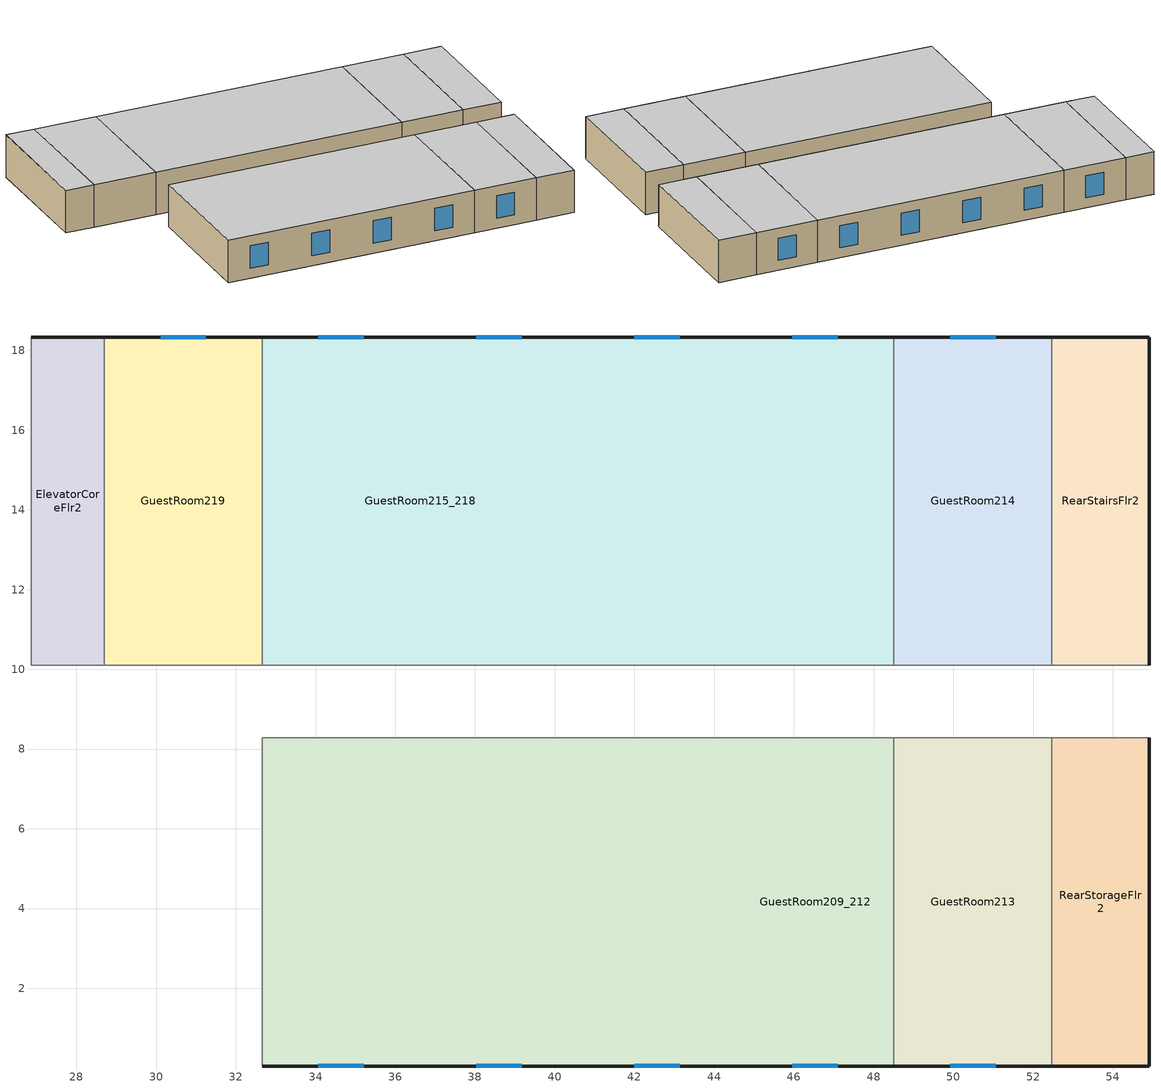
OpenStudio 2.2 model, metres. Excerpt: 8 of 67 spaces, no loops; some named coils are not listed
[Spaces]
GuestRoom219
 floor to LaundryRoomFlr1: 32.66,18.34 32.66,10.11 28.7,10.11 28.7,18.34 z3.35
 wall outside: 32.66,18.34 28.7,18.34 z3.35:6.1
 wall to CorridorFlr2: 28.7,10.11 32.66,10.11 z3.35:6.1
 wall to GuestRoom215_218: 32.66,10.11 32.66,18.34 z3.35:6.1
 wall to ElevatorCoreFlr2: 28.7,18.34 28.7,10.11 z3.35:6.1
 window: 31.25,18.34 30.11,18.34 z4:5.45
 ceiling to GuestRoom319: 32.66,10.11 32.66,18.34 28.7,18.34 28.7,10.11 z6.1
GuestRoom215_218
 floor to EmployeeLoungeFlr1: 44.55,18.34 44.55,10.11 40.59,10.11 40.59,18.34 z3.35
 floor to LaundryRoomFlr1: 40.59,18.34 40.59,10.11 32.66,10.11 32.66,18.34 z3.35
 floor to GuestRoom105: 48.51,18.34 48.51,10.11 44.55,10.11 44.55,18.34 z3.35
 wall outside: 48.51,18.34 32.66,18.34 z3.35:6.1
 wall to CorridorFlr2: 32.66,10.11 48.51,10.11 z3.35:6.1
 wall to GuestRoom214: 48.51,10.11 48.51,18.34 z3.35:6.1
 window: 43.14,18.34 42,18.34 / 39.18,18.34 38.04,18.34 / 47.1,18.34 45.96,18.34 / 35.21,18.34 34.07,18.34 z4:5.45
 ceiling to GuestRoom315_318: 48.51,10.11 48.51,18.34 32.66,18.34 32.66,10.11 z6.1
GuestRoom213
 floor to GuestRoom103: 52.47,8.28 52.47,0.05 48.51,0.05 48.51,8.28 z3.35
 wall outside: 48.51,0.05 52.47,0.05 z3.35:6.1
 wall to GuestRoom209_212: 48.51,8.28 48.51,0.05 z3.35:6.1
 wall to CorridorFlr2: 52.47,8.28 48.51,8.28 z3.35:6.1
 wall to RearStorageFlr2: 52.47,0.05 52.47,8.28 z3.35:6.1
 window: 49.92,0.05 51.06,0.05 z4:5.45
 ceiling to GuestRoom313: 52.47,0.05 52.47,8.28 48.51,8.28 48.51,0.05 z6.1
RearStorageFlr2
 floor to RearStorageFlr1: 54.91,8.28 54.91,0.05 52.47,0.05 52.47,8.28 z3.35
 wall outside: 52.47,0.05 54.91,0.05 54.91,8.28 z3.35:6.1
 wall to CorridorFlr2: 54.91,8.28 52.47,8.28 z3.35:6.1
 ceiling to RearStorageFlr3: 54.91,0.05 54.91,8.28 52.47,8.28 52.47,0.05 z6.1
ElevatorCoreFlr2
 floor to ElevatorCoreFlr1: 28.7,18.34 28.7,10.11 26.87,10.11 26.87,18.34 z3.35
 wall outside: 28.7,18.34 26.87,18.34 z3.35:6.1
 wall to CorridorFlr2: 26.87,18.34 26.87,10.11 28.7,10.11 z3.35:6.1
 ceiling to ElevatorCoreFlr3: 28.7,10.11 28.7,18.34 26.87,18.34 26.87,10.11 z6.1
RearStairsFlr2
 floor to RearStairsFlr1: 54.91,18.34 54.91,10.11 52.47,10.11 52.47,18.34 z3.35
 wall outside: 54.91,10.11 54.91,18.34 52.47,18.34 z3.35:6.1
 wall to GuestRoom214: 52.47,18.34 52.47,10.11 z3.35:6.1
 wall to CorridorFlr2: 52.47,10.11 54.91,10.11 z3.35:6.1
 ceiling to RearStairsFlr3: 54.91,10.11 54.91,18.34 52.47,18.34 52.47,10.11 z6.1
GuestRoom209_212
 floor to GuestRoom102: 48.51,8.28 48.51,0.05 44.55,0.05 44.55,8.28 z3.35
 floor to GuestRoom101: 44.55,8.28 44.55,0.05 40.59,0.05 40.59,8.28 z3.35
 floor to MeetingRoomFlr1: 36.62,8.28 36.62,0.05 32.66,0.05 32.66,8.28 z3.35
 floor to MechanicalRoomFlr1: 40.59,8.28 40.59,0.05 36.62,0.05 36.62,8.28 z3.35
 wall outside: 32.66,0.05 48.51,0.05 z3.35:6.1
 wall to CorridorFlr2: 48.51,8.28 32.66,8.28 z3.35:6.1
 wall to GuestRoom206_208: 32.66,8.28 32.66,0.05 z3.35:6.1
 window: 34.07,0.05 35.21,0.05 / 38.04,0.05 39.18,0.05 / 45.96,0.05 47.1,0.05 / 42,0.05 43.14,0.05 z4:5.45
 ceiling to GuestRoom309_312: 48.51,0.05 48.51,8.28 32.66,8.28 32.66,0.05 z6.1
GuestRoom214
 floor to GuestRoom104: 52.47,18.34 52.47,10.11 48.51,10.11 48.51,18.34 z3.35
 wall outside: 52.47,18.34 48.51,18.34 z3.35:6.1
 wall to CorridorFlr2: 48.51,10.11 52.47,10.11 z3.35:6.1
 window: 51.06,18.34 49.92,18.34 z4:5.45
 ceiling to GuestRoom314: 52.47,10.11 52.47,18.34 48.51,18.34 48.51,10.11 z6.1
[ZoneHVAC:PackagedTerminalAirConditioner] Availability Schedule=Always On Discrete; Outdoor Air Flow Rate During Cooling Operation {m3/s}=Autosize; Outdoor Air Flow Rate During Heating Operation {m3/s}=Autosize; Outdoor Air Flow Rate When No Cooling or Heating is Needed {m3/s}=Autosize; Fan Placement=DrawThrough; Supply Air Fan Operating Mode Schedule=Always On Discrete
Name | Supply Air Flow Rate During Cooling Operation {m3/s} | Supply Air Flow Rate During Heating Operation {m3/s} | Supply Air Flow Rate When No Cooling or Heating is Needed {m3/s} | Supply Air Fan | Heating Coil | Cooling Coil
GuestRoom102 ZN PTAC | Autosize | Autosize | Autosize | GuestRoom102 ZN PTAC Fan | GuestRoom102 ZN PTAC Electric Htg Coil | GuestRoom102 ZN PTAC 1spd DX AC Clg Coil 2kBtu/hr 11.9EER
GuestRoom103 ZN PTAC | Autosize | Autosize | Autosize | GuestRoom103 ZN PTAC Fan | GuestRoom103 ZN PTAC Electric Htg Coil | GuestRoom103 ZN PTAC 1spd DX AC Clg Coil 10kBtu/hr 11.0EER
GuestRoom104 ZN PTAC | Autosize | Autosize | Autosize | GuestRoom104 ZN PTAC Fan | GuestRoom104 ZN PTAC Electric Htg Coil | GuestRoom104 ZN PTAC 1spd DX AC Clg Coil 10kBtu/hr 11.1EER
GuestRoom105 ZN PTAC | Autosize | Autosize | Autosize | GuestRoom105 ZN PTAC Fan | GuestRoom105 ZN PTAC Electric Htg Coil | GuestRoom105 ZN PTAC 1spd DX AC Clg Coil 12kBtu/hr 10.3EER
GuestRoom201 ZN PTAC | Autosize | Autosize | Autosize | GuestRoom201 ZN PTAC Fan | GuestRoom201 ZN PTAC Electric Htg Coil | GuestRoom201 ZN PTAC 1spd DX AC Clg Coil 5kBtu/hr 11.9EER
GuestRoom202_205 ZN PTAC | Autosize | Autosize | Autosize | GuestRoom202_205 ZN PTAC Fan | GuestRoom202_205 ZN PTAC Electric Htg Coil | GuestRoom202_205 ZN PTAC 1spd DX AC Clg Coil 37kBtu/hr 9.5EER
GuestRoom206_208 ZN PTAC | Autosize | Autosize | Autosize | GuestRoom206_208 ZN PTAC Fan | GuestRoom206_208 ZN PTAC Electric Htg Coil | GuestRoom206_208 ZN PTAC 1spd DX AC Clg Coil 30kBtu/hr 9.5EER
GuestRoom209_212 ZN PTAC | Autosize | Autosize | Autosize | GuestRoom209_212 ZN PTAC Fan | GuestRoom209_212 ZN PTAC Electric Htg Coil | GuestRoom209_212 ZN PTAC 1spd DX AC Clg Coil 34kBtu/hr 9.5EER
GuestRoom213 ZN PTAC | Autosize | Autosize | Autosize | GuestRoom213 ZN PTAC Fan | GuestRoom213 ZN PTAC Electric Htg Coil | GuestRoom213 ZN PTAC 1spd DX AC Clg Coil 11kBtu/hr 10.8EER
GuestRoom214 ZN PTAC | Autosize | Autosize | Autosize | GuestRoom214 ZN PTAC Fan | GuestRoom214 ZN PTAC Electric Htg Coil | GuestRoom214 ZN PTAC 1spd DX AC Clg Coil 11kBtu/hr 10.6EER
GuestRoom215_218 ZN PTAC | Autosize | Autosize | Autosize | GuestRoom215_218 ZN PTAC Fan | GuestRoom215_218 ZN PTAC Electric Htg Coil | GuestRoom215_218 ZN PTAC 1spd DX AC Clg Coil 48kBtu/hr 9.5EER
GuestRoom219 ZN PTAC | Autosize | Autosize | Autosize | GuestRoom219 ZN PTAC Fan | GuestRoom219 ZN PTAC Electric Htg Coil | GuestRoom219 ZN PTAC 1spd DX AC Clg Coil 43kBtu/hr 9.5EER
GuestRoom220_223 ZN PTAC | Autosize | Autosize | Autosize | GuestRoom220_223 ZN PTAC Fan | GuestRoom220_223 ZN PTAC Electric Htg Coil | GuestRoom220_223 ZN PTAC 1spd DX AC Clg Coil 35kBtu/hr 9.5EER
GuestRoom224 ZN PTAC | Autosize | Autosize | Autosize | GuestRoom224 ZN PTAC Fan | GuestRoom224 ZN PTAC Electric Htg Coil | GuestRoom224 ZN PTAC 1spd DX AC Clg Coil 11kBtu/hr 10.8EER
GuestRoom301 ZN PTAC | Autosize | Autosize | Autosize | GuestRoom301 ZN PTAC Fan | GuestRoom301 ZN PTAC Electric Htg Coil | GuestRoom301 ZN PTAC 1spd DX AC Clg Coil 5kBtu/hr 11.9EER
GuestRoom302_305 ZN PTAC | Autosize | Autosize | Autosize | GuestRoom302_305 ZN PTAC Fan | GuestRoom302_305 ZN PTAC Electric Htg Coil | GuestRoom302_305 ZN PTAC 1spd DX AC Clg Coil 10kBtu/hr 11.0EER
GuestRoom306_308 ZN PTAC | Autosize | Autosize | Autosize | GuestRoom306_308 ZN PTAC Fan | GuestRoom306_308 ZN PTAC Electric Htg Coil | GuestRoom306_308 ZN PTAC 1spd DX AC Clg Coil 9kBtu/hr 11.4EER
GuestRoom309_312 ZN PTAC | Autosize | Autosize | Autosize | GuestRoom309_312 ZN PTAC Fan | GuestRoom309_312 ZN PTAC Electric Htg Coil | GuestRoom309_312 ZN PTAC 1spd DX AC Clg Coil 34kBtu/hr 9.5EER
GuestRoom313 ZN PTAC | Autosize | Autosize | Autosize | GuestRoom313 ZN PTAC Fan | GuestRoom313 ZN PTAC Electric Htg Coil | GuestRoom313 ZN PTAC 1spd DX AC Clg Coil 4kBtu/hr 11.9EER
GuestRoom314 ZN PTAC | Autosize | Autosize | Autosize | GuestRoom314 ZN PTAC Fan | GuestRoom314 ZN PTAC Electric Htg Coil | GuestRoom314 ZN PTAC 1spd DX AC Clg Coil 11kBtu/hr 10.8EER
GuestRoom315_318 ZN PTAC | Autosize | Autosize | Autosize | GuestRoom315_318 ZN PTAC Fan | GuestRoom315_318 ZN PTAC Electric Htg Coil | GuestRoom315_318 ZN PTAC 1spd DX AC Clg Coil 41kBtu/hr 9.5EER
GuestRoom319 ZN PTAC | Autosize | Autosize | Autosize | GuestRoom319 ZN PTAC Fan | GuestRoom319 ZN PTAC Electric Htg Coil | GuestRoom319 ZN PTAC 1spd DX AC Clg Coil 5kBtu/hr 11.9EER
GuestRoom320_323 ZN PTAC | Autosize | Autosize | Autosize | GuestRoom320_323 ZN PTAC Fan | GuestRoom320_323 ZN PTAC Electric Htg Coil | GuestRoom320_323 ZN PTAC 1spd DX AC Clg Coil 34kBtu/hr 9.5EER
GuestRoom324 ZN PTAC | Autosize | Autosize | Autosize | GuestRoom324 ZN PTAC Fan | GuestRoom324 ZN PTAC Electric Htg Coil | GuestRoom324 ZN PTAC 1spd DX AC Clg Coil 3kBtu/hr 11.9EER
GuestRoom401 ZN PTAC | Autosize | Autosize | Autosize | GuestRoom401 ZN PTAC Fan | GuestRoom401 ZN PTAC Electric Htg Coil | GuestRoom401 ZN PTAC 1spd DX AC Clg Coil 14kBtu/hr 9.9EER
GuestRoom402_405 ZN PTAC | Autosize | Autosize | Autosize | GuestRoom402_405 ZN PTAC Fan | GuestRoom402_405 ZN PTAC Electric Htg Coil | GuestRoom402_405 ZN PTAC 1spd DX AC Clg Coil 14kBtu/hr 9.8EER
GuestRoom406_408 ZN PTAC | Autosize | Autosize | Autosize | GuestRoom406_408 ZN PTAC Fan | GuestRoom406_408 ZN PTAC Electric Htg Coil | GuestRoom406_408 ZN PTAC 1spd DX AC Clg Coil 12kBtu/hr 10.5EER
GuestRoom409_412 ZN PTAC | Autosize | Autosize | Autosize | GuestRoom409_412 ZN PTAC Fan | GuestRoom409_412 ZN PTAC Electric Htg Coil | GuestRoom409_412 ZN PTAC 1spd DX AC Clg Coil 39kBtu/hr 9.5EER
GuestRoom413 ZN PTAC | Autosize | Autosize | Autosize | GuestRoom413 ZN PTAC Fan | GuestRoom413 ZN PTAC Electric Htg Coil | GuestRoom413 ZN PTAC 1spd DX AC Clg Coil 5kBtu/hr 11.9EER
GuestRoom414 ZN PTAC | Autosize | Autosize | Autosize | GuestRoom414 ZN PTAC Fan | GuestRoom414 ZN PTAC Electric Htg Coil | GuestRoom414 ZN PTAC 1spd DX AC Clg Coil 5kBtu/hr 11.9EER
GuestRoom415_418 ZN PTAC | Autosize | Autosize | Autosize | GuestRoom415_418 ZN PTAC Fan | GuestRoom415_418 ZN PTAC Electric Htg Coil | GuestRoom415_418 ZN PTAC 1spd DX AC Clg Coil 41kBtu/hr 9.5EER
GuestRoom419 ZN PTAC | Autosize | Autosize | Autosize | GuestRoom419 ZN PTAC Fan | GuestRoom419 ZN PTAC Electric Htg Coil | GuestRoom419 ZN PTAC 1spd DX AC Clg Coil 11kBtu/hr 10.6EER
GuestRoom420_423 ZN PTAC | Autosize | Autosize | Autosize | GuestRoom420_423 ZN PTAC Fan | GuestRoom420_423 ZN PTAC Electric Htg Coil | GuestRoom420_423 ZN PTAC 1spd DX AC Clg Coil 40kBtu/hr 9.5EER
GuestRoom424 ZN PTAC | Autosize | Autosize | Autosize | GuestRoom424 ZN PTAC Fan | GuestRoom424 ZN PTAC Electric Htg Coil | GuestRoom424 ZN PTAC 1spd DX AC Clg Coil 12kBtu/hr 10.4EER
CorridorFlr1 ZN PTAC | 0.13 | 0.13 | 0.13 | CorridorFlr1 ZN PTAC Fan | CorridorFlr1 ZN PTAC Electric Htg Coil | CorridorFlr1 ZN PTAC 1spd DX AC Clg Coil 9kBtu/hr 11.3EER
CorridorFlr2 ZN PTAC | Autosize | Autosize | Autosize | CorridorFlr2 ZN PTAC Fan | CorridorFlr2 ZN PTAC Electric Htg Coil | CorridorFlr2 ZN PTAC 1spd DX AC Clg Coil 17kBtu/hr 9.5EER
CorridorFlr3 ZN PTAC | Autosize | Autosize | Autosize | CorridorFlr3 ZN PTAC Fan | CorridorFlr3 ZN PTAC Electric Htg Coil | CorridorFlr3 ZN PTAC 1spd DX AC Clg Coil 11kBtu/hr 10.7EER
CorridorFlr4 ZN PTAC | Autosize | Autosize | Autosize | CorridorFlr4 ZN PTAC Fan | CorridorFlr4 ZN PTAC Electric Htg Coil | CorridorFlr4 ZN PTAC 1spd DX AC Clg Coil 13kBtu/hr 10.0EER
[ZoneHVAC:UnitHeater] Availability Schedule=Always On; Maximum Supply Air Flow Rate {m3/s}=autosize; Fan Control Type=Continuous; Minimum Hot Water Flow Rate {m3/s}=0; Heating Convergence Tolerance=0.001
Name | Supply Air Fan | Heating Coil
MechanicalRoomFlr1 ZN UnitHeater | MechanicalRoomFlr1 ZN UnitHeater Fan | MechanicalRoomFlr1 ZN UnitHeater Electric Htg Coil
FrontStairsFlr1 ZN UnitHeater | FrontStairsFlr1 ZN UnitHeater Fan | FrontStairsFlr1 ZN UnitHeater Electric Htg Coil
FrontStairsFlr2 ZN UnitHeater | FrontStairsFlr2 ZN UnitHeater Fan | FrontStairsFlr2 ZN UnitHeater Electric Htg Coil
FrontStairsFlr3 ZN UnitHeater | FrontStairsFlr3 ZN UnitHeater Fan | FrontStairsFlr3 ZN UnitHeater Electric Htg Coil
FrontStairsFlr4 ZN UnitHeater | FrontStairsFlr4 ZN UnitHeater Fan | FrontStairsFlr4 ZN UnitHeater Electric Htg Coil
RearStairsFlr1 ZN UnitHeater | RearStairsFlr1 ZN UnitHeater Fan | RearStairsFlr1 ZN UnitHeater Electric Htg Coil
RearStairsFlr2 ZN UnitHeater | RearStairsFlr2 ZN UnitHeater Fan | RearStairsFlr2 ZN UnitHeater Electric Htg Coil
RearStairsFlr3 ZN UnitHeater | RearStairsFlr3 ZN UnitHeater Fan | RearStairsFlr3 ZN UnitHeater Electric Htg Coil
RearStairsFlr4 ZN UnitHeater | RearStairsFlr4 ZN UnitHeater Fan | RearStairsFlr4 ZN UnitHeater Electric Htg Coil
[HeatExchanger:AirToAir:SensibleAndLatent]
FrontLoungeFlr1 ZN SAC ERV: Availability Schedule=Always On Discrete; Nominal Supply Air Flow Rate {m3/s}=autosize; Sensible Effectiveness at 100% Heating Air Flow=0.5; Latent Effectiveness at 100% Heating Air Flow=0.5; Sensible Effectiveness at 75% Heating Air Flow=0.5; Latent Effectiveness at 75% Heating Air Flow=0.5; Sensible Effectiveness at 100% Cooling Air Flow=0.5; Latent Effectiveness at 100% Cooling Air Flow=0.5; Sensible Effectiveness at 75% Cooling Air Flow=0.5; Latent Effectiveness at 75% Cooling Air Flow=0.5; Nominal Electric Power {W}=219.382; Supply Air Outlet Temperature Control=Yes; Heat Exchanger Type=Rotary; Frost Control Type=ExhaustOnly; Threshold Temperature {C}=-23.3; Initial Defrost Time Fraction=0.167; Rate of Defrost Time Fraction Increase {1/K}=1.44; Economizer Lockout=Yes
[SetpointManager:OutdoorAirPretreat]
Setpoint Manager Outdoor Air Pretreat 1: Minimum Setpoint Temperature {C}=-99; Maximum Setpoint Temperature {C}=99; Minimum Setpoint Humidity Ratio {kgWater/kgDryAir}=1e-05; Maximum Setpoint Humidity Ratio {kgWater/kgDryAir}=1
[EnergyManagementSystem:Sensor]
Name | Output Variable or Output Meter Index Key | Output Variable or Output Meter
OATF; OATF_1; OATF_2 | Environment | Site Outdoor Air Drybulb Temperature
OAWBC; OAWBC_1; OAWBC_2 | Environment | Site Outdoor Air Wetbulb Temperature
FrontLoungeFlr1ZNSACOASch; FrontOfficeFlr1ZNSACOASch; MeetingRoomFlr1ZNSACOASch | SmallHotel Split-AC OA Damper | Schedule Value
FrontLoungeFlr1ZNSACOAFlowMass | Node 167 | System Node Mass Flow Rate
FrontOfficeFlr1ZNSACOAFlowMass | Node 179 | System Node Mass Flow Rate
MeetingRoomFlr1ZNSACOAFlowMass | Node 191 | System Node Mass Flow Rate
[EnergyManagementSystem:Program]
FrontLoungeFlr1ZNSACSetNumberofStages: SET FrontLoungeFlr1ZNSACNumberofStages = 2
FrontLoungeFlr1ZNSACEconomizerCTRLProg: SET FrontLoungeFlr1ZNSACTimestepEconEff = 0.7; SET MaxE = 0.7; SET FrontLoungeFlr1ZNSACDATRqd = (FrontLoungeFlr1ZNSACDATRqd*1.8)+32; SET OATF = (OATF*1.8)+32; SET OAwbF = (OAWBC*1.8)+32; IF FrontLoungeFlr1ZNSACOAFlowMass > (FrontLoungeFlr1ZNSACOADesignMass*FrontLoungeFlr1ZNSACOASch); SET EconoActive = 1; ELSE; SET EconoActive = 0; ENDIF; SET dTNeeded = 75-FrontLoungeFlr1ZNSACDATRqd; SET CoolDesdT = ((98*0.15)+(75*(1-0.15)))-55; SET CoolLoad = dTNeeded/ CoolDesdT; IF CoolLoad > 1; SET CoolLoad = 1; ELSEIF CoolLoad < 0; SET CoolLoad = 0; ENDIF; IF EconoActive == 1; SET Stage = FrontLoungeFlr1ZNSACNumberofStages; IF Stage == 2; IF CoolLoad < 0.6; SET FrontLoungeFlr1ZNSACTimestepEconEff = MaxE; ELSE; SET ECOEff = 0-2.18919863612305; SET ECOEff = ECOEff+(0-0.674461284910428*CoolLoad); SET ECOEff = ECOEff+(0.000459106275872404*(OATF^2)); SET ECOEff = ECOEff+(0-0.00000484778537945252*(OATF^3)); SET ECOEff = ECOEff+(0.182915713033586*OAwbF); SET ECOEff = ECOEff+(0-0.00382838660261133*(OAwbF^2)); SET ECOEff = ECOEff+(0.0000255567460240583*(OAwbF^3)); SET FrontLoungeFlr1ZNSACTimestepEconEff = ECOEff; ENDIF; ELSE; SET ECOEff = 2.36337942464462; SET ECOEff = ECOEff+(0-0.409939515512619*CoolLoad); SET ECOEff = ECOEff+(0-0.0565205596792225*OAwbF); SET ECOEff = ECOEff+(0-0.0000632612294169389*(OATF^2)); SET FrontLoungeFlr1ZNSACTimestepEconEff = ECOEff+(0.000571724868775081*(OAwbF^2)); ENDIF; IF FrontLoungeFlr1ZNSACTimestepEconEff > MaxE; SET FrontLoungeFlr1ZNSACTimestepEconEff = MaxE; ELSEIF FrontLoungeFlr1ZNSACTimestepEconEff < (FrontLoungeFlr1ZNSACOADesignMass*FrontLoungeFlr1ZNSACOASch); SET FrontLoungeFlr1ZNSACTimestepEconEff = (FrontLoungeFlr1ZNSACOADesignMass*FrontLoungeFlr1ZNSACOASch); ENDIF; ENDIF
FrontOfficeFlr1ZNSACSetNumberofStages: SET FrontOfficeFlr1ZNSACNumberofStages = 1
FrontOfficeFlr1ZNSACEconomizerCTRLProg: SET FrontOfficeFlr1ZNSACTimestepEconEff = 0.7; SET MaxE = 0.7; SET FrontOfficeFlr1ZNSACDATRqd = (FrontOfficeFlr1ZNSACDATRqd*1.8)+32; SET OATF = (OATF_1*1.8)+32; SET OAwbF = (OAWBC_1*1.8)+32; IF FrontOfficeFlr1ZNSACOAFlowMass > (FrontOfficeFlr1ZNSACOADesignMass*FrontOfficeFlr1ZNSACOASch); SET EconoActive = 1; ELSE; SET EconoActive = 0; ENDIF; SET dTNeeded = 75-FrontOfficeFlr1ZNSACDATRqd; SET CoolDesdT = ((98*0.15)+(75*(1-0.15)))-55; SET CoolLoad = dTNeeded/ CoolDesdT; IF CoolLoad > 1; SET CoolLoad = 1; ELSEIF CoolLoad < 0; SET CoolLoad = 0; ENDIF; IF EconoActive == 1; SET Stage = FrontOfficeFlr1ZNSACNumberofStages; IF Stage == 2; IF CoolLoad < 0.6; SET FrontOfficeFlr1ZNSACTimestepEconEff = MaxE; ELSE; SET ECOEff = 0-2.18919863612305; SET ECOEff = ECOEff+(0-0.674461284910428*CoolLoad); SET ECOEff = ECOEff+(0.000459106275872404*(OATF^2)); SET ECOEff = ECOEff+(0-0.00000484778537945252*(OATF^3)); SET ECOEff = ECOEff+(0.182915713033586*OAwbF); SET ECOEff = ECOEff+(0-0.00382838660261133*(OAwbF^2)); SET ECOEff = ECOEff+(0.0000255567460240583*(OAwbF^3)); SET FrontOfficeFlr1ZNSACTimestepEconEff = ECOEff; ENDIF; ELSE; SET ECOEff = 2.36337942464462; SET ECOEff = ECOEff+(0-0.409939515512619*CoolLoad); SET ECOEff = ECOEff+(0-0.0565205596792225*OAwbF); SET ECOEff = ECOEff+(0-0.0000632612294169389*(OATF^2)); SET FrontOfficeFlr1ZNSACTimestepEconEff = ECOEff+(0.000571724868775081*(OAwbF^2)); ENDIF; IF FrontOfficeFlr1ZNSACTimestepEconEff > MaxE; SET FrontOfficeFlr1ZNSACTimestepEconEff = MaxE; ELSEIF FrontOfficeFlr1ZNSACTimestepEconEff < (FrontOfficeFlr1ZNSACOADesignMass*FrontOfficeFlr1ZNSACOASch); SET FrontOfficeFlr1ZNSACTimestepEconEff = (FrontOfficeFlr1ZNSACOADesignMass*FrontOfficeFlr1ZNSACOASch); ENDIF; ENDIF
MeetingRoomFlr1ZNSACSetNumberofStages: SET MeetingRoomFlr1ZNSACNumberofStages = 1
MeetingRoomFlr1ZNSACEconomizerCTRLProg: SET MeetingRoomFlr1ZNSACTimestepEconEff = 0.7; SET MaxE = 0.7; SET MeetingRoomFlr1ZNSACDATRqd = (MeetingRoomFlr1ZNSACDATRqd*1.8)+32; SET OATF = (OATF_2*1.8)+32; SET OAwbF = (OAWBC_2*1.8)+32; IF MeetingRoomFlr1ZNSACOAFlowMass > (MeetingRoomFlr1ZNSACOADesignMass*MeetingRoomFlr1ZNSACOASch); SET EconoActive = 1; ELSE; SET EconoActive = 0; ENDIF; SET dTNeeded = 75-MeetingRoomFlr1ZNSACDATRqd; SET CoolDesdT = ((98*0.15)+(75*(1-0.15)))-55; SET CoolLoad = dTNeeded/ CoolDesdT; IF CoolLoad > 1; SET CoolLoad = 1; ELSEIF CoolLoad < 0; SET CoolLoad = 0; ENDIF; IF EconoActive == 1; SET Stage = MeetingRoomFlr1ZNSACNumberofStages; IF Stage == 2; IF CoolLoad < 0.6; SET MeetingRoomFlr1ZNSACTimestepEconEff = MaxE; ELSE; SET ECOEff = 0-2.18919863612305; SET ECOEff = ECOEff+(0-0.674461284910428*CoolLoad); SET ECOEff = ECOEff+(0.000459106275872404*(OATF^2)); SET ECOEff = ECOEff+(0-0.00000484778537945252*(OATF^3)); SET ECOEff = ECOEff+(0.182915713033586*OAwbF); SET ECOEff = ECOEff+(0-0.00382838660261133*(OAwbF^2)); SET ECOEff = ECOEff+(0.0000255567460240583*(OAwbF^3)); SET MeetingRoomFlr1ZNSACTimestepEconEff = ECOEff; ENDIF; ELSE; SET ECOEff = 2.36337942464462; SET ECOEff = ECOEff+(0-0.409939515512619*CoolLoad); SET ECOEff = ECOEff+(0-0.0565205596792225*OAwbF); SET ECOEff = ECOEff+(0-0.0000632612294169389*(OATF^2)); SET MeetingRoomFlr1ZNSACTimestepEconEff = ECOEff+(0.000571724868775081*(OAwbF^2)); ENDIF; IF MeetingRoomFlr1ZNSACTimestepEconEff > MaxE; SET MeetingRoomFlr1ZNSACTimestepEconEff = MaxE; ELSEIF MeetingRoomFlr1ZNSACTimestepEconEff < (MeetingRoomFlr1ZNSACOADesignMass*MeetingRoomFlr1ZNSACOASch); SET MeetingRoomFlr1ZNSACTimestepEconEff = (MeetingRoomFlr1ZNSACOADesignMass*MeetingRoomFlr1ZNSACOASch); ENDIF; ENDIF
[EnergyManagementSystem:ProgramCallingManager]
FrontLoungeFlr1ZNSACSetNumberofStagesCallingManager: BeginNewEnvironment; FrontLoungeFlr1ZNSACSetNumberofStages
FrontLoungeFlr1ZNSACEcoManager: InsideHVACSystemIterationLoop; FrontLoungeFlr1ZNSACEconomizerCTRLProg
FrontOfficeFlr1ZNSACSetNumberofStagesCallingManager: BeginNewEnvironment; FrontOfficeFlr1ZNSACSetNumberofStages
FrontOfficeFlr1ZNSACEcoManager: InsideHVACSystemIterationLoop; FrontOfficeFlr1ZNSACEconomizerCTRLProg
MeetingRoomFlr1ZNSACSetNumberofStagesCallingManager: BeginNewEnvironment; MeetingRoomFlr1ZNSACSetNumberofStages
MeetingRoomFlr1ZNSACEcoManager: InsideHVACSystemIterationLoop; MeetingRoomFlr1ZNSACEconomizerCTRLProg
[EnergyManagementSystem:Actuator] Actuated Component Type=Schedule:Year; Actuated Component Control Type=Schedule Value
Name | Actuated Component
FrontLoungeFlr1ZNSACTimestepEconEff | FrontLoungeFlr1ZNSACmaxOASch
FrontOfficeFlr1ZNSACTimestepEconEff | FrontOfficeFlr1ZNSACmaxOASch
MeetingRoomFlr1ZNSACTimestepEconEff | MeetingRoomFlr1ZNSACmaxOASch
[Schedule:Ruleset]
Name | Default Day Schedule | Summer Design Day Schedule | Winter Design Day Schedule
Always On | Always On Default
HotelSmall LaundryRoom_Occ_Sch | HotelSmall LaundryRoom_Occ_Sch Default | HotelSmall LaundryRoom_Occ_Sch Summer Design Day | HotelSmall LaundryRoom_Occ_Sch Winter Design Day
HotelSmall MeetingRoom_Occ_Sch | HotelSmall MeetingRoom_Occ_Sch Default | HotelSmall MeetingRoom_Occ_Sch Summer Design Day | HotelSmall MeetingRoom_Occ_Sch Winter Design Day
HotelSmall Office_Occ_Sch | HotelSmall Office_Occ_Sch Default | HotelSmall Office_Occ_Sch Summer Design Day | HotelSmall Office_Occ_Sch Winter Design Day
HotelSmall OFF_EQUIP_SCH | HotelSmall OFF_EQUIP_SCH Default | HotelSmall OFF_EQUIP_SCH Summer Design Day | HotelSmall OFF_EQUIP_SCH Winter Design Day
HotelSmall EmployeeLounge_Occ_Sch | HotelSmall EmployeeLounge_Occ_Sch Default | HotelSmall EmployeeLounge_Occ_Sch Summer Design Day | HotelSmall EmployeeLounge_Occ_Sch Winter Design Day
HotelSmall EmployeeLounge_Eqp_Sch | HotelSmall EmployeeLounge_Eqp_Sch Default | HotelSmall EmployeeLounge_Eqp_Sch Summer Design Day | HotelSmall EmployeeLounge_Eqp_Sch Winter Design Day
SmallHotel Split-AC OA Damper | SmallHotel Split-AC OA Damper Default
FrontLoungeFlr1ZNSACmaxOASch | FrontLoungeFlr1ZNSACmaxOASchDefault
FrontOfficeFlr1ZNSACmaxOASch | FrontOfficeFlr1ZNSACmaxOASchDefault
MeetingRoomFlr1ZNSACmaxOASch | MeetingRoomFlr1ZNSACmaxOASchDefault
[Schedule:Day]
Always On Default; HotelSmall LaundryRoom_Occ_Sch Summer Design Day; HotelSmall LaundryRoom_Eqp_Elec_Sch Summer Design Day; HotelSmall LaundryRoom_Eqp_Gas_Sch Summer Design Day; HotelSmall MeetingRoom_Occ_Sch Summer Design Day; HotelSmall BLDG_LIGHT_MEETINGROOM_SCH Summer Design Day; HotelSmall Office_Occ_Sch Summer Design Day; HotelSmall BLDG_LIGHT_OFFICE_SCH Summer Design Day; HotelSmall OFF_EQUIP_SCH Summer Design Day; HotelSmall EmployeeLounge_Occ_Sch Summer Design Day; HotelSmall BLDG_LIGHT_EMPLOYEELOUNGE_SCH Summer Design Day; HotelSmall EmployeeLounge_Eqp_Sch Summer Design Day; SmallHotel Split-AC OA Damper Default: 24, 0, 1
HotelSmall BLDG_LIGHT_EXERCENTER_SCH Winter Design Day: 6, 0, 0, 7, 0, 0.5, 22, 0, 1, 23, 0, 0.5, 24, 0, 0
HotelSmall ExerciseCenter_Eqp_Sch Default; HotelSmall ExerciseCenter_Eqp_Sch Winter Design Day; HotelSmall ExerciseCenter_Eqp_Sch Summer Design Day: 6, 0, 0, 7, 0, 0.5, 9, 0, 1, 12, 0, 0.5, 13, 0, 0, 16, 0, 0.5, 17, 0, 1, 19, 0, 0.5, 21, 0, 1, 23, 0, 0.5, 24, 0, 0
HotelSmall Lobby_Occ_Sch Wkdy Day: 5, 0, 0.1, 6, 0, 0.3, 10, 0, 0.7, 16, 0, 0.2, 18, 0, 0.4, 22, 0, 0.2, 24, 0, 0.1
HotelSmall LaundryRoom_Occ_Sch Default; HotelSmall LaundryRoom_Occ_Sch Default|Wkdy Day: 8, 0, 0, 10, 0, 0.09, 12, 0, 0.18, 13, 0, 0, 16, 0, 0.18, 17, 0, 0.09, 24, 0, 0
HotelSmall LaundryRoom_Occ_Sch Winter Design Day; HotelSmall LaundryRoom_Eqp_Elec_Sch Winter Design Day; HotelSmall LaundryRoom_Eqp_Gas_Sch Winter Design Day; HotelSmall MeetingRoom_Occ_Sch Winter Design Day; HotelSmall BLDG_LIGHT_MEETINGROOM_SCH Winter Design Day; HotelSmall Office_Occ_Sch Winter Design Day; HotelSmall BLDG_LIGHT_OFFICE_SCH Winter Design Day; HotelSmall OFF_EQUIP_SCH Winter Design Day; HotelSmall EmployeeLounge_Occ_Sch Winter Design Day; HotelSmall BLDG_LIGHT_EMPLOYEELOUNGE_SCH Winter Design Day; HotelSmall EmployeeLounge_Eqp_Sch Winter Design Day: 24, 0, 0
HotelSmall BLDG_LIGHT_LAUNDRY_SCH Default; HotelSmall BLDG_LIGHT_LAUNDRY_SCH Winter Design Day; HotelSmall BLDG_LIGHT_LAUNDRY_SCH Summer Design Day: 8, 0, 0, 17, 0, 1, 24, 0, 0
HotelSmall LaundryRoom_Eqp_Elec_Sch Default: 8, 0, 0, 16, 0, 1, 24, 0, 0
HotelSmall LaundryRoom_Eqp_Gas_Sch Default: 9, 0, 0, 17, 0, 1, 24, 0, 0
HotelSmall BLDG_LIGHT_MECHROOM_SCH Default|Wkdy Day: 7, 0, 0.1, 8, 0, 0.2, 18, 0, 0.4, 22, 0, 0.2, 24, 0, 0.1
HotelSmall MeetingRoom_Occ_Sch Default; HotelSmall MeetingRoom_Occ_Sch Default|Wkdy Day: 7, 0, 0, 8, 0, 0.05, 10, 0, 0.5, 12, 0, 0.2, 13, 0, 0.05, 15, 0, 0.5, 18, 0, 0.2, 20, 0, 0.05, 24, 0, 0
HotelSmall BLDG_LIGHT_MEETINGROOM_SCH Default; HotelSmall BLDG_LIGHT_EMPLOYEELOUNGE_SCH Default: 5, 0, 0, 6, 0, 0.2, 7, 0, 0.3, 8, 0, 0.5, 18, 0, 1, 19, 0, 0.5, 20, 0, 0.3, 21, 0, 0.2, 22, 0, 0.05, 24, 0, 0
HotelSmall MeetingRoom_Eqp_Sch Default; HotelSmall MeetingRoom_Eqp_Sch Winter Design Day; HotelSmall MeetingRoom_Eqp_Sch Summer Design Day: 7, 0, 0, 8, 0, 0.05, 10, 0, 0.54, 12, 0, 0.26, 13, 0, 0.05, 15, 0, 0.54, 18, 0, 0.26, 20, 0, 0.05, 24, 0, 0
HotelSmall Office_Occ_Sch Default: 7, 0, 0.2, 8, 0, 0.3, 17, 0, 0.5, 18, 0, 0.3, 24, 0, 0.2
HotelSmall Office_Occ_Sch Wkdy Day: 6, 0, 0.2, 7, 0, 0.3, 8, 0, 0.4, 12, 0, 1, 13, 0, 0.5, 17, 0, 1, 18, 0, 0.4, 19, 0, 0.3, 24, 0, 0.2
HotelSmall BLDG_LIGHT_OFFICE_SCH Default: 7, 0, 0.4175, 8, 0, 0.50935, 12, 0, 0.7515, 13, 0, 0.668, 17, 0, 0.7515, 18, 0, 0.50935, 24, 0, 0.4175
HotelSmall OFF_EQUIP_SCH Default: 5, 0, 0.33, 7, 0, 0.38, 8, 0, 0.43, 18, 0, 0.63, 22, 0, 0.48, 24, 0, 0.33
HotelSmall OFF_EQUIP_SCH Wkdy Day: 5, 0, 0.33, 7, 0, 0.38, 10, 0, 0.43, 12, 0, 1, 13, 0, 0.94, 17, 0, 1, 18, 0, 0.75, 20, 0, 0.63, 22, 0, 0.48, 24, 0, 0.33
HotelSmall BLDG_LIGHT_RESTROOM_SCH Default; HotelSmall BLDG_LIGHT_RESTROOM_SCH Winter Design Day; HotelSmall BLDG_LIGHT_RESTROOM_SCH Summer Design Day: 24, 0, 0.66
HotelSmall EmployeeLounge_Occ_Sch Default: 5, 0, 0, 8, 0, 0.05, 12, 0, 0.1, 13, 0, 0.2, 18, 0, 0.1, 20, 0, 0.05, 24, 0, 0
HotelSmall EmployeeLounge_Occ_Sch Wkdy Day: 5, 0, 0, 7, 0, 0.1, 12, 0, 0.2, 13, 0, 0.7, 18, 0, 0.2, 20, 0, 0.1, 24, 0, 0
HotelSmall EmployeeLounge_Eqp_Sch Default; HotelSmall EmployeeLounge_Eqp_Sch Default|Wkdy Day: 5, 0, 0.11, 7, 0, 0.19, 8, 0, 0.25, 10, 0, 1, 12, 0, 0.86, 13, 0, 1, 18, 0, 0.86, 19, 0, 0.25, 20, 0, 0.19, 24, 0, 0.11
FrontLoungeFlr1ZNSACmaxOASchDefault; FrontOfficeFlr1ZNSACmaxOASchDefault; MeetingRoomFlr1ZNSACmaxOASchDefault: 24, 0, 0.7
[Schedule:Rule] Rule Order=0; Apply Monday=Yes; Apply Tuesday=Yes; Apply Wednesday=Yes; Apply Thursday=Yes; Apply Friday=Yes; Date Specification Type=DateRange; Start Month=1; Start Day=1; End Month=12; End Day=31
Name | Schedule Ruleset | Day Schedule
Schedule Rule 6 | HotelSmall LaundryRoom_Occ_Sch | HotelSmall LaundryRoom_Occ_Sch Default|Wkdy Day
Schedule Rule 8 | HotelSmall MeetingRoom_Occ_Sch | HotelSmall MeetingRoom_Occ_Sch Default|Wkdy Day
Schedule Rule 9 | HotelSmall Office_Occ_Sch | HotelSmall Office_Occ_Sch Wkdy Day
Schedule Rule 10 | HotelSmall OFF_EQUIP_SCH | HotelSmall OFF_EQUIP_SCH Wkdy Day
Schedule Rule 11 | HotelSmall EmployeeLounge_Occ_Sch | HotelSmall EmployeeLounge_Occ_Sch Wkdy Day
Schedule Rule 12 | HotelSmall EmployeeLounge_Eqp_Sch | HotelSmall EmployeeLounge_Eqp_Sch Default|Wkdy Day
[Schedule:Constant]
Always On Discrete: Value=1
[Curve:Biquadratic] Minimum Value of x=12.77778; Maximum Value of x=23.88889; Minimum Value of y=23.88889; Maximum Value of y=46.11111
Name | Coefficient1 Constant | Coefficient2 x | Coefficient3 x**2 | Coefficient4 y | Coefficient5 y**2 | Coefficient6 x*y
PSZ-Fine Storage DX Coil Cap-FT; PSZ-Fine Storage DX Coil Cap-FT 1; PSZ-Fine Storage DX Coil Cap-FT 2; PSZ-Fine Storage DX Coil Cap-FT 3; PSZ-Fine Storage DX Coil Cap-FT 4; PSZ-Fine Storage DX Coil Cap-FT 5; PSZ-Fine Storage DX Coil Cap-FT 6; PSZ-Fine Storage DX Coil Cap-FT 7; PSZ-Fine Storage DX Coil Cap-FT 8; PSZ-Fine Storage DX Coil Cap-FT 9; PSZ-Fine Storage DX Coil Cap-FT 10; PSZ-Fine Storage DX Coil Cap-FT 11; PSZ-Fine Storage DX Coil Cap-FT 12; PSZ-Fine Storage DX Coil Cap-FT 13; PSZ-Fine Storage DX Coil Cap-FT 14; PSZ-Fine Storage DX Coil Cap-FT 15; PSZ-Fine Storage DX Coil Cap-FT 16; PSZ-Fine Storage DX Coil Cap-FT 17; PSZ-Fine Storage DX Coil Cap-FT 18; PSZ-Fine Storage DX Coil Cap-FT 19; PSZ-Fine Storage DX Coil Cap-FT 20; PSZ-Fine Storage DX Coil Cap-FT 21; PSZ-Fine Storage DX Coil Cap-FT 22; PSZ-Fine Storage DX Coil Cap-FT 23; PSZ-Fine Storage DX Coil Cap-FT 24; PSZ-Fine Storage DX Coil Cap-FT 25; PSZ-Fine Storage DX Coil Cap-FT 26; PSZ-Fine Storage DX Coil Cap-FT 27; PSZ-Fine Storage DX Coil Cap-FT 28; PSZ-Fine Storage DX Coil Cap-FT 29; PSZ-Fine Storage DX Coil Cap-FT 30; PSZ-Fine Storage DX Coil Cap-FT 31; PSZ-Fine Storage DX Coil Cap-FT 32; PSZ-Fine Storage DX Coil Cap-FT 33; PSZ-Fine Storage DX Coil Cap-FT 34; PSZ-Fine Storage DX Coil Cap-FT 35; PSZ-Fine Storage DX Coil Cap-FT 36; PSZ-Fine Storage DX Coil Cap-FT 37; PSZ-Fine Storage DX Coil Cap-FT 38 | 0.942588 | 0.00954335 | 0.00068377 | -0.0110427 | 5.249e-06 | -9.72e-06
PSZ-AC DX Coil EIR-FT; PSZ-AC DX Coil EIR-FT 1; PSZ-AC DX Coil EIR-FT 2; PSZ-AC DX Coil EIR-FT 3; PSZ-AC DX Coil EIR-FT 4; PSZ-AC DX Coil EIR-FT 5; PSZ-AC DX Coil EIR-FT 6; PSZ-AC DX Coil EIR-FT 7; PSZ-AC DX Coil EIR-FT 8; PSZ-AC DX Coil EIR-FT 9; PSZ-AC DX Coil EIR-FT 10; PSZ-AC DX Coil EIR-FT 11; PSZ-AC DX Coil EIR-FT 12; PSZ-AC DX Coil EIR-FT 13; PSZ-AC DX Coil EIR-FT 14; PSZ-AC DX Coil EIR-FT 15; PSZ-AC DX Coil EIR-FT 16; PSZ-AC DX Coil EIR-FT 17; PSZ-AC DX Coil EIR-FT 18; PSZ-AC DX Coil EIR-FT 19; PSZ-AC DX Coil EIR-FT 20; PSZ-AC DX Coil EIR-FT 21; PSZ-AC DX Coil EIR-FT 22; PSZ-AC DX Coil EIR-FT 23; PSZ-AC DX Coil EIR-FT 24; PSZ-AC DX Coil EIR-FT 25; PSZ-AC DX Coil EIR-FT 26; PSZ-AC DX Coil EIR-FT 27; PSZ-AC DX Coil EIR-FT 28; PSZ-AC DX Coil EIR-FT 29; PSZ-AC DX Coil EIR-FT 30; PSZ-AC DX Coil EIR-FT 31; PSZ-AC DX Coil EIR-FT 32; PSZ-AC DX Coil EIR-FT 33; PSZ-AC DX Coil EIR-FT 34; PSZ-AC DX Coil EIR-FT 35; PSZ-AC DX Coil EIR-FT 36; PSZ-AC DX Coil EIR-FT 37; PSZ-AC DX Coil EIR-FT 38 | 0.342414 | 0.034885 | -0.0006237 | 0.00497722 | 0.000437951 | -0.000728028
[Curve:Quadratic]
Name | Coefficient1 Constant | Coefficient2 x | Coefficient3 x**2 | Minimum Value of x | Maximum Value of x
DX Coil Cap-FF; DX Coil Cap-FF 1; DX Coil Cap-FF 2; DX Coil Cap-FF 3; DX Coil Cap-FF 4; DX Coil Cap-FF 5; DX Coil Cap-FF 6; DX Coil Cap-FF 7; DX Coil Cap-FF 8; DX Coil Cap-FF 9; DX Coil Cap-FF 10; DX Coil Cap-FF 11; DX Coil Cap-FF 12; DX Coil Cap-FF 13; DX Coil Cap-FF 14; DX Coil Cap-FF 15; DX Coil Cap-FF 16; DX Coil Cap-FF 17; DX Coil Cap-FF 18; DX Coil Cap-FF 19; DX Coil Cap-FF 20; DX Coil Cap-FF 21; DX Coil Cap-FF 22; DX Coil Cap-FF 23; DX Coil Cap-FF 24; DX Coil Cap-FF 25; DX Coil Cap-FF 26; DX Coil Cap-FF 27; DX Coil Cap-FF 28; DX Coil Cap-FF 29; DX Coil Cap-FF 30; DX Coil Cap-FF 31; DX Coil Cap-FF 32; DX Coil Cap-FF 33; DX Coil Cap-FF 34; DX Coil Cap-FF 35; DX Coil Cap-FF 36; DX Coil Cap-FF 37; DX Coil Cap-FF 38 | 0.8 | 0.2 | 0 | 0.5 | 1.5
Split DX Coil EIR-FF; Split DX Coil EIR-FF 1; Split DX Coil EIR-FF 2; Split DX Coil EIR-FF 3; Split DX Coil EIR-FF 4; Split DX Coil EIR-FF 5; Split DX Coil EIR-FF 6; Split DX Coil EIR-FF 7; Split DX Coil EIR-FF 8; Split DX Coil EIR-FF 9; Split DX Coil EIR-FF 10; Split DX Coil EIR-FF 11; Split DX Coil EIR-FF 12; Split DX Coil EIR-FF 13; Split DX Coil EIR-FF 14; Split DX Coil EIR-FF 15; Split DX Coil EIR-FF 16; Split DX Coil EIR-FF 17; Split DX Coil EIR-FF 18; Split DX Coil EIR-FF 19; Split DX Coil EIR-FF 20; Split DX Coil EIR-FF 21; Split DX Coil EIR-FF 22; Split DX Coil EIR-FF 23; Split DX Coil EIR-FF 24; Split DX Coil EIR-FF 25; Split DX Coil EIR-FF 26; Split DX Coil EIR-FF 27; Split DX Coil EIR-FF 28; Split DX Coil EIR-FF 29; Split DX Coil EIR-FF 30; Split DX Coil EIR-FF 31; Split DX Coil EIR-FF 32; Split DX Coil EIR-FF 33; Split DX Coil EIR-FF 34; Split DX Coil EIR-FF 35; Split DX Coil EIR-FF 36; Split DX Coil EIR-FF 37; Split DX Coil EIR-FF 38 | 1.1552 | -0.1808 | 0.0256 | 0.5 | 1.5
HPACCOOLPLFFPLR; HPACCOOLPLFFPLR 1; HPACCOOLPLFFPLR 2; HPACCOOLPLFFPLR 3; HPACCOOLPLFFPLR 4; HPACCOOLPLFFPLR 5; HPACCOOLPLFFPLR 6; HPACCOOLPLFFPLR 7; HPACCOOLPLFFPLR 8; HPACCOOLPLFFPLR 9; HPACCOOLPLFFPLR 10; HPACCOOLPLFFPLR 11; HPACCOOLPLFFPLR 12; HPACCOOLPLFFPLR 13; HPACCOOLPLFFPLR 14; HPACCOOLPLFFPLR 15; HPACCOOLPLFFPLR 16; HPACCOOLPLFFPLR 17; HPACCOOLPLFFPLR 18; HPACCOOLPLFFPLR 19; HPACCOOLPLFFPLR 20; HPACCOOLPLFFPLR 21; HPACCOOLPLFFPLR 22; HPACCOOLPLFFPLR 23; HPACCOOLPLFFPLR 24; HPACCOOLPLFFPLR 25; HPACCOOLPLFFPLR 26; HPACCOOLPLFFPLR 27; HPACCOOLPLFFPLR 28; HPACCOOLPLFFPLR 29; HPACCOOLPLFFPLR 30; HPACCOOLPLFFPLR 31; HPACCOOLPLFFPLR 32; HPACCOOLPLFFPLR 33; HPACCOOLPLFFPLR 34; HPACCOOLPLFFPLR 35; HPACCOOLPLFFPLR 36; HPACCOOLPLFFPLR 37; HPACCOOLPLFFPLR 38 | 0.85 | 0.15 | 0 | 0 | 1
